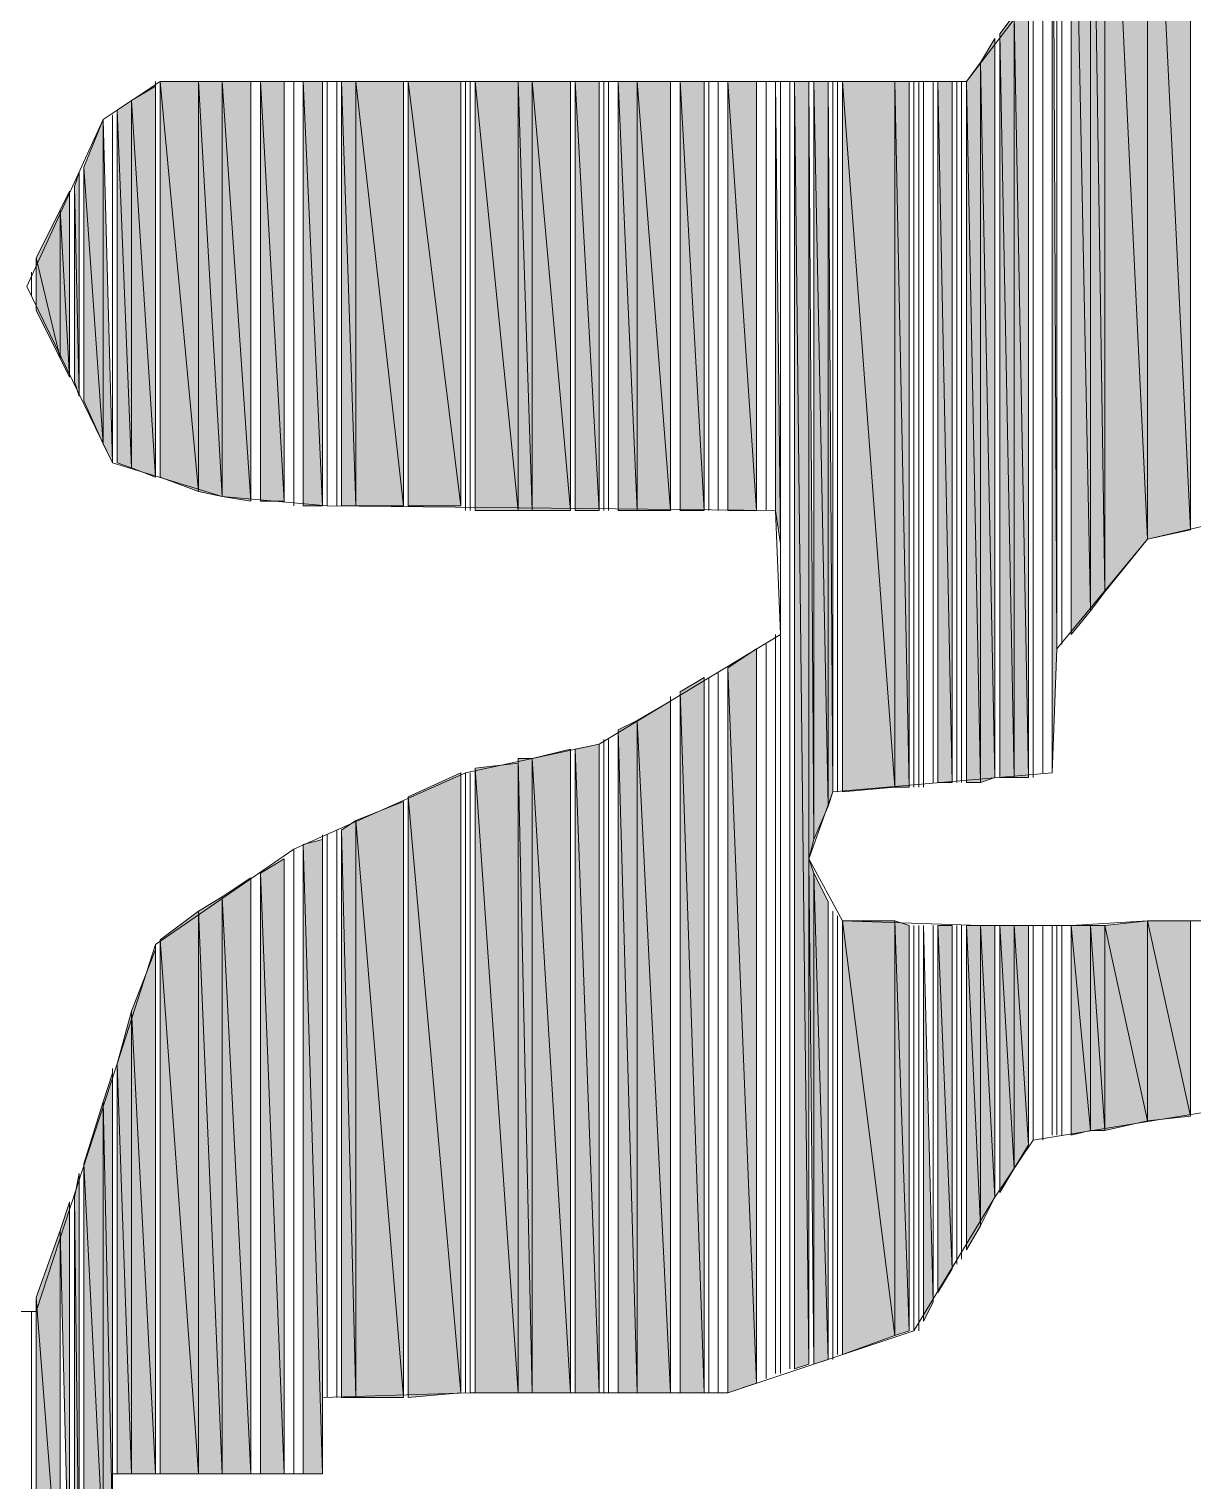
# Model space of a CAD drawing. Header units: millimetres. Extents: x -30643 to 86172, y -19411 to 63186.
# Drawn here: x 82654.3 to 82826, y 613.6 to 827.8 of the extents above; entities that cross this region are included whole.
import ezdxf

# ---------------------------------------------------------------- set-up
doc = ezdxf.new("R2010")
doc.units = ezdxf.units.MM

msp = doc.modelspace()

# ---------------------------------------------------------------- hatches: boundary and pattern name
h = msp.add_hatch(color=0)
h.dxf.hatch_style = 2
h.paths.add_polyline_path([(82805.26, 718.07), (82805.96, 736.37), (82805.26, 884.84)])
h = msp.add_hatch(color=0)
h.dxf.hatch_style = 2
h.paths.add_polyline_path([(82808.07, 738.48), (82810.89, 742), (82808.07, 884.84)])
h = msp.add_hatch(color=0)
h.dxf.hatch_style = 2
h.paths.add_polyline_path([(82810.89, 742), (82810.89, 884.84), (82808.07, 884.84)])
h = msp.add_hatch(color=0)
h.dxf.hatch_style = 2
h.paths.add_polyline_path([(82810.89, 742), (82813, 744.81), (82810.89, 884.84)])
h = msp.add_hatch(color=0)
h.dxf.hatch_style = 2
h.paths.add_polyline_path([(82813, 744.81), (82813, 884.84), (82810.89, 884.84)])
h = msp.add_hatch(color=0)
h.dxf.hatch_style = 2
h.paths.add_polyline_path([(82813, 744.81), (82819.33, 752.55), (82813, 884.84)])
h = msp.add_hatch(color=0)
h.dxf.hatch_style = 2
h.paths.add_polyline_path([(82819.33, 752.55), (82819.33, 884.84), (82813, 884.84)])
h = msp.add_hatch(color=0)
h.dxf.hatch_style = 2
h.paths.add_polyline_path([(82819.33, 752.55), (82825.67, 753.96), (82819.33, 884.84)])
h = msp.add_hatch(color=0)
h.dxf.hatch_style = 2
h.paths.add_polyline_path([(82825.67, 753.96), (82825.67, 884.84), (82819.33, 884.84)])
h = msp.add_hatch(color=0)
h.dxf.hatch_style = 2
h.paths.add_polyline_path([(82801.74, 717.37), (82801.74, 832.07), (82799.63, 829.96)])
h = msp.add_hatch(color=0)
h.dxf.hatch_style = 2
h.paths.add_polyline_path([(82799.63, 717.37), (82799.63, 829.96), (82797.52, 827.14)])
h = msp.add_hatch(color=0)
h.dxf.hatch_style = 2
h.paths.add_polyline_path([(82799.63, 717.37), (82801.74, 717.37), (82799.63, 829.96)])
h = msp.add_hatch(color=0)
h.dxf.hatch_style = 2
h.paths.add_polyline_path([(82797.52, 717.37), (82799.63, 717.37), (82797.52, 827.14)])
h = msp.add_hatch(color=0)
h.dxf.hatch_style = 2
h.paths.add_polyline_path([(82796.81, 717.37), (82796.81, 826.44), (82794.7, 822.92)])
h = msp.add_hatch(color=0)
h.dxf.hatch_style = 2
h.paths.add_polyline_path([(82794.7, 716.66), (82794.7, 822.92), (82792.59, 820.1)])
h = msp.add_hatch(color=0)
h.dxf.hatch_style = 2
h.paths.add_polyline_path([(82794.7, 716.66), (82796.81, 717.37), (82794.7, 822.92)])
h = msp.add_hatch(color=0)
h.dxf.hatch_style = 2
h.paths.add_polyline_path([(82672.97, 761.7), (82672.97, 819.4), (82669.45, 817.29)])
h = msp.add_hatch(color=0)
h.dxf.hatch_style = 2
h.paths.add_polyline_path([(82673.67, 761.7), (82679.3, 759.59), (82673.67, 820.1)])
h = msp.add_hatch(color=0)
h.dxf.hatch_style = 2
h.paths.add_polyline_path([(82679.3, 759.59), (82679.3, 820.1), (82673.67, 820.1)])
h = msp.add_hatch(color=0)
h.dxf.hatch_style = 2
h.paths.add_polyline_path([(82679.3, 759.59), (82682.82, 758.88), (82679.3, 820.1)])
h = msp.add_hatch(color=0)
h.dxf.hatch_style = 2
h.paths.add_polyline_path([(82682.82, 758.88), (82682.82, 820.1), (82679.3, 820.1)])
h = msp.add_hatch(color=0)
h.dxf.hatch_style = 2
h.paths.add_polyline_path([(82682.82, 758.88), (82687.04, 758.18), (82682.82, 820.1)])
h = msp.add_hatch(color=0)
h.dxf.hatch_style = 2
h.paths.add_polyline_path([(82687.04, 758.18), (82687.04, 820.1), (82682.82, 820.1)])
h = msp.add_hatch(color=0)
h.dxf.hatch_style = 2
h.paths.add_polyline_path([(82688.45, 758.18), (82691.97, 758.18), (82688.45, 820.1)])
h = msp.add_hatch(color=0)
h.dxf.hatch_style = 2
h.paths.add_polyline_path([(82691.97, 758.18), (82691.97, 820.1), (82688.45, 820.1)])
h = msp.add_hatch(color=0)
h.dxf.hatch_style = 2
h.paths.add_polyline_path([(82694.78, 757.48), (82697.6, 757.48), (82694.78, 820.1)])
h = msp.add_hatch(color=0)
h.dxf.hatch_style = 2
h.paths.add_polyline_path([(82697.6, 757.48), (82697.6, 820.1), (82694.78, 820.1)])
h = msp.add_hatch(color=0)
h.dxf.hatch_style = 2
h.paths.add_polyline_path([(82700.41, 757.48), (82702.52, 757.48), (82700.41, 820.1)])
h = msp.add_hatch(color=0)
h.dxf.hatch_style = 2
h.paths.add_polyline_path([(82702.52, 757.48), (82702.52, 820.1), (82700.41, 820.1)])
h = msp.add_hatch(color=0)
h.dxf.hatch_style = 2
h.paths.add_polyline_path([(82702.52, 757.48), (82709.56, 757.48), (82702.52, 820.1)])
h = msp.add_hatch(color=0)
h.dxf.hatch_style = 2
h.paths.add_polyline_path([(82709.56, 757.48), (82709.56, 820.1), (82702.52, 820.1)])
h = msp.add_hatch(color=0)
h.dxf.hatch_style = 2
h.paths.add_polyline_path([(82710.26, 757.48), (82718, 757.48), (82710.26, 820.1)])
h = msp.add_hatch(color=0)
h.dxf.hatch_style = 2
h.paths.add_polyline_path([(82718, 757.48), (82718, 820.1), (82710.26, 820.1)])
h = msp.add_hatch(color=0)
h.dxf.hatch_style = 2
h.paths.add_polyline_path([(82720.11, 756.77), (82726.45, 756.77), (82720.11, 820.1)])
h = msp.add_hatch(color=0)
h.dxf.hatch_style = 2
h.paths.add_polyline_path([(82726.45, 756.77), (82726.45, 820.1), (82720.11, 820.1)])
h = msp.add_hatch(color=0)
h.dxf.hatch_style = 2
h.paths.add_polyline_path([(82726.45, 756.77), (82728.56, 756.77), (82726.45, 820.1)])
h = msp.add_hatch(color=0)
h.dxf.hatch_style = 2
h.paths.add_polyline_path([(82728.56, 756.77), (82728.56, 820.1), (82726.45, 820.1)])
h = msp.add_hatch(color=0)
h.dxf.hatch_style = 2
h.paths.add_polyline_path([(82728.56, 756.77), (82734.19, 756.77), (82728.56, 820.1)])
h = msp.add_hatch(color=0)
h.dxf.hatch_style = 2
h.paths.add_polyline_path([(82734.19, 756.77), (82734.19, 820.1), (82728.56, 820.1)])
h = msp.add_hatch(color=0)
h.dxf.hatch_style = 2
h.paths.add_polyline_path([(82734.89, 756.77), (82738.41, 756.77), (82734.89, 820.1)])
h = msp.add_hatch(color=0)
h.dxf.hatch_style = 2
h.paths.add_polyline_path([(82738.41, 756.77), (82738.41, 820.1), (82734.89, 820.1)])
h = msp.add_hatch(color=0)
h.dxf.hatch_style = 2
h.paths.add_polyline_path([(82741.22, 756.77), (82744.04, 756.77), (82741.22, 820.1)])
h = msp.add_hatch(color=0)
h.dxf.hatch_style = 2
h.paths.add_polyline_path([(82744.04, 756.77), (82744.04, 820.1), (82741.22, 820.1)])
h = msp.add_hatch(color=0)
h.dxf.hatch_style = 2
h.paths.add_polyline_path([(82744.04, 756.77), (82748.96, 756.77), (82744.04, 820.1)])
h = msp.add_hatch(color=0)
h.dxf.hatch_style = 2
h.paths.add_polyline_path([(82748.96, 756.77), (82748.96, 820.1), (82744.04, 820.1)])
h = msp.add_hatch(color=0)
h.dxf.hatch_style = 2
h.paths.add_polyline_path([(82750.37, 756.77), (82753.89, 756.77), (82750.37, 820.1)])
h = msp.add_hatch(color=0)
h.dxf.hatch_style = 2
h.paths.add_polyline_path([(82753.89, 756.77), (82753.89, 820.1), (82750.37, 820.1)])
h = msp.add_hatch(color=0)
h.dxf.hatch_style = 2
h.paths.add_polyline_path([(82757.41, 756.77), (82761.63, 756.77), (82757.41, 820.1)])
h = msp.add_hatch(color=0)
h.dxf.hatch_style = 2
h.paths.add_polyline_path([(82761.63, 756.77), (82761.63, 820.1), (82757.41, 820.1)])
h = msp.add_hatch(color=0)
h.dxf.hatch_style = 2
h.paths.add_polyline_path([(82764.45, 756.77), (82765.15, 751.85), (82764.45, 820.1)])
h = msp.add_hatch(color=0)
h.dxf.hatch_style = 2
h.paths.add_polyline_path([(82765.15, 751.85), (82765.15, 738.48), (82765.15, 820.1)])
h = msp.add_hatch(color=0)
h.dxf.hatch_style = 2
h.paths.add_polyline_path([(82767.26, 630.11), (82769.37, 630.81), (82767.26, 820.1)])
h = msp.add_hatch(color=0)
h.dxf.hatch_style = 2
h.paths.add_polyline_path([(82769.37, 630.81), (82769.37, 820.1), (82767.26, 820.1)])
h = msp.add_hatch(color=0)
h.dxf.hatch_style = 2
h.paths.add_polyline_path([(82769.37, 705.4), (82770.07, 708.22), (82769.37, 820.1)])
h = msp.add_hatch(color=0)
h.dxf.hatch_style = 2
h.paths.add_polyline_path([(82770.07, 708.22), (82772.19, 713.15), (82770.07, 820.1)])
h = msp.add_hatch(color=0)
h.dxf.hatch_style = 2
h.paths.add_polyline_path([(82772.19, 713.15), (82772.19, 820.1), (82770.07, 820.1)])
h = msp.add_hatch(color=0)
h.dxf.hatch_style = 2
h.paths.add_polyline_path([(82772.19, 713.15), (82772.89, 715.26), (82772.19, 820.1)])
h = msp.add_hatch(color=0)
h.dxf.hatch_style = 2
h.paths.add_polyline_path([(82774.3, 715.26), (82782.04, 715.96), (82774.3, 820.1)])
h = msp.add_hatch(color=0)
h.dxf.hatch_style = 2
h.paths.add_polyline_path([(82782.04, 715.96), (82782.04, 820.1), (82774.3, 820.1)])
h = msp.add_hatch(color=0)
h.dxf.hatch_style = 2
h.paths.add_polyline_path([(82782.04, 715.96), (82784.15, 715.96), (82782.04, 820.1)])
h = msp.add_hatch(color=0)
h.dxf.hatch_style = 2
h.paths.add_polyline_path([(82784.15, 715.96), (82784.15, 820.1), (82782.04, 820.1)])
h = msp.add_hatch(color=0)
h.dxf.hatch_style = 2
h.paths.add_polyline_path([(82788.37, 716.66), (82790.48, 716.66), (82788.37, 820.1)])
h = msp.add_hatch(color=0)
h.dxf.hatch_style = 2
h.paths.add_polyline_path([(82790.48, 716.66), (82790.48, 820.1), (82788.37, 820.1)])
h = msp.add_hatch(color=0)
h.dxf.hatch_style = 2
h.paths.add_polyline_path([(82792.59, 716.66), (82794.7, 716.66), (82792.59, 820.1)])
h = msp.add_hatch(color=0)
h.dxf.hatch_style = 2
h.paths.add_polyline_path([(82669.45, 763.11), (82669.45, 817.29), (82667.34, 815.88)])
h = msp.add_hatch(color=0)
h.dxf.hatch_style = 2
h.paths.add_polyline_path([(82669.45, 763.11), (82672.97, 761.7), (82669.45, 817.29)])
h = msp.add_hatch(color=0)
h.dxf.hatch_style = 2
h.paths.add_polyline_path([(82665.23, 766.62), (82665.23, 814.48), (82662.41, 807.44)])
h = msp.add_hatch(color=0)
h.dxf.hatch_style = 2
h.paths.add_polyline_path([(82665.23, 766.62), (82666.63, 763.81), (82665.23, 814.48)])
h = msp.add_hatch(color=0)
h.dxf.hatch_style = 2
h.paths.add_polyline_path([(82667.34, 763.81), (82669.45, 763.11), (82667.34, 815.88)])
h = msp.add_hatch(color=0)
h.dxf.hatch_style = 2
h.paths.add_polyline_path([(82661.71, 773.66), (82661.71, 806.73), (82661, 804.62)])
h = msp.add_hatch(color=0)
h.dxf.hatch_style = 2
h.paths.add_polyline_path([(82662.41, 772.96), (82665.23, 766.62), (82662.41, 807.44)])
h = msp.add_hatch(color=0)
h.dxf.hatch_style = 2
h.paths.add_polyline_path([(82660.3, 776.48), (82660.3, 803.92), (82658.89, 801.11)])
h = msp.add_hatch(color=0)
h.dxf.hatch_style = 2
h.paths.add_polyline_path([(82661, 775.77), (82661.71, 773.66), (82661, 804.62)])
h = msp.add_hatch(color=0)
h.dxf.hatch_style = 2
h.paths.add_polyline_path([(82658.89, 779.29), (82658.89, 801.11), (82655.38, 794.07)])
h = msp.add_hatch(color=0)
h.dxf.hatch_style = 2
h.paths.add_polyline_path([(82658.89, 779.29), (82660.3, 776.48), (82658.89, 801.11)])
h = msp.add_hatch(color=0)
h.dxf.hatch_style = 2
h.paths.add_polyline_path([(82655.38, 786.33), (82658.89, 779.29), (82655.38, 794.07)])
h = msp.add_hatch(color=0)
h.dxf.hatch_style = 2
h.paths.add_polyline_path([(82761.63, 628), (82761.63, 736.37), (82757.41, 733.55)])
h = msp.add_hatch(color=0)
h.dxf.hatch_style = 2
h.paths.add_polyline_path([(82757.41, 626.59), (82761.63, 628), (82757.41, 733.55)])
h = msp.add_hatch(color=0)
h.dxf.hatch_style = 2
h.paths.add_polyline_path([(82753.89, 626.59), (82753.89, 732.14), (82750.37, 730.03)])
h = msp.add_hatch(color=0)
h.dxf.hatch_style = 2
h.paths.add_polyline_path([(82748.96, 626.59), (82748.96, 728.63), (82744.04, 725.81)])
h = msp.add_hatch(color=0)
h.dxf.hatch_style = 2
h.paths.add_polyline_path([(82750.37, 626.59), (82753.89, 626.59), (82750.37, 730.03)])
h = msp.add_hatch(color=0)
h.dxf.hatch_style = 2
h.paths.add_polyline_path([(82744.04, 626.59), (82744.04, 725.81), (82741.22, 724.4)])
h = msp.add_hatch(color=0)
h.dxf.hatch_style = 2
h.paths.add_polyline_path([(82741.22, 626.59), (82744.04, 626.59), (82741.22, 724.4)])
h = msp.add_hatch(color=0)
h.dxf.hatch_style = 2
h.paths.add_polyline_path([(82744.04, 626.59), (82748.96, 626.59), (82744.04, 725.81)])
h = msp.add_hatch(color=0)
h.dxf.hatch_style = 2
h.paths.add_polyline_path([(82738.41, 626.59), (82738.41, 722.29), (82734.89, 721.59)])
h = msp.add_hatch(color=0)
h.dxf.hatch_style = 2
h.paths.add_polyline_path([(82726.45, 626.59), (82728.56, 626.59), (82726.45, 720.18)])
h = msp.add_hatch(color=0)
h.dxf.hatch_style = 2
h.paths.add_polyline_path([(82728.56, 626.59), (82728.56, 720.18), (82726.45, 720.18)])
h = msp.add_hatch(color=0)
h.dxf.hatch_style = 2
h.paths.add_polyline_path([(82734.19, 626.59), (82734.19, 721.59), (82728.56, 720.18)])
h = msp.add_hatch(color=0)
h.dxf.hatch_style = 2
h.paths.add_polyline_path([(82728.56, 626.59), (82734.19, 626.59), (82728.56, 720.18)])
h = msp.add_hatch(color=0)
h.dxf.hatch_style = 2
h.paths.add_polyline_path([(82734.89, 626.59), (82738.41, 626.59), (82734.89, 721.59)])
h = msp.add_hatch(color=0)
h.dxf.hatch_style = 2
h.paths.add_polyline_path([(82718, 626.59), (82718, 718.07), (82710.26, 714.55)])
h = msp.add_hatch(color=0)
h.dxf.hatch_style = 2
h.paths.add_polyline_path([(82726.45, 626.59), (82726.45, 719.48), (82720.11, 718.77)])
h = msp.add_hatch(color=0)
h.dxf.hatch_style = 2
h.paths.add_polyline_path([(82720.11, 626.59), (82726.45, 626.59), (82720.11, 718.77)])
h = msp.add_hatch(color=0)
h.dxf.hatch_style = 2
h.paths.add_polyline_path([(82709.56, 625.89), (82709.56, 713.85), (82702.52, 711.03)])
h = msp.add_hatch(color=0)
h.dxf.hatch_style = 2
h.paths.add_polyline_path([(82710.26, 625.89), (82718, 626.59), (82710.26, 714.55)])
h = msp.add_hatch(color=0)
h.dxf.hatch_style = 2
h.paths.add_polyline_path([(82702.52, 625.89), (82702.52, 711.03), (82700.41, 709.63)])
h = msp.add_hatch(color=0)
h.dxf.hatch_style = 2
h.paths.add_polyline_path([(82700.41, 625.89), (82702.52, 625.89), (82700.41, 709.63)])
h = msp.add_hatch(color=0)
h.dxf.hatch_style = 2
h.paths.add_polyline_path([(82702.52, 625.89), (82709.56, 625.89), (82702.52, 711.03)])
h = msp.add_hatch(color=0)
h.dxf.hatch_style = 2
h.paths.add_polyline_path([(82697.6, 614.63), (82697.6, 708.22), (82694.78, 707.52)])
h = msp.add_hatch(color=0)
h.dxf.hatch_style = 2
h.paths.add_polyline_path([(82694.78, 614.63), (82697.6, 614.63), (82694.78, 707.52)])
h = msp.add_hatch(color=0)
h.dxf.hatch_style = 2
h.paths.add_polyline_path([(82691.97, 614.63), (82691.97, 705.4), (82688.45, 703.29)])
h = msp.add_hatch(color=0)
h.dxf.hatch_style = 2
h.paths.add_polyline_path([(82770.07, 630.81), (82770.07, 703.29), (82769.37, 705.4)])
h = msp.add_hatch(color=0)
h.dxf.hatch_style = 2
h.paths.add_polyline_path([(82688.45, 614.63), (82691.97, 614.63), (82688.45, 703.29)])
h = msp.add_hatch(color=0)
h.dxf.hatch_style = 2
h.paths.add_polyline_path([(82770.07, 630.81), (82772.19, 631.52), (82770.07, 703.29)])
h = msp.add_hatch(color=0)
h.dxf.hatch_style = 2
h.paths.add_polyline_path([(82772.19, 631.52), (82772.19, 699.07), (82770.07, 703.29)])
h = msp.add_hatch(color=0)
h.dxf.hatch_style = 2
h.paths.add_polyline_path([(82687.04, 614.63), (82687.04, 702.59), (82682.82, 699.78)])
h = msp.add_hatch(color=0)
h.dxf.hatch_style = 2
h.paths.add_polyline_path([(82682.82, 614.63), (82682.82, 699.78), (82679.3, 697.66)])
h = msp.add_hatch(color=0)
h.dxf.hatch_style = 2
h.paths.add_polyline_path([(82682.82, 614.63), (82687.04, 614.63), (82682.82, 699.78)])
h = msp.add_hatch(color=0)
h.dxf.hatch_style = 2
h.paths.add_polyline_path([(82679.3, 614.63), (82679.3, 697.66), (82673.67, 693.44)])
h = msp.add_hatch(color=0)
h.dxf.hatch_style = 2
h.paths.add_polyline_path([(82679.3, 614.63), (82682.82, 614.63), (82679.3, 697.66)])
h = msp.add_hatch(color=0)
h.dxf.hatch_style = 2
h.paths.add_polyline_path([(82774.3, 632.22), (82782.04, 635.04), (82774.3, 696.26)])
h = msp.add_hatch(color=0)
h.dxf.hatch_style = 2
h.paths.add_polyline_path([(82782.04, 635.04), (82782.04, 696.26), (82774.3, 696.26)])
h = msp.add_hatch(color=0)
h.dxf.hatch_style = 2
h.paths.add_polyline_path([(82782.04, 635.04), (82784.15, 635.74), (82782.04, 696.26)])
h = msp.add_hatch(color=0)
h.dxf.hatch_style = 2
h.paths.add_polyline_path([(82784.15, 635.74), (82784.15, 695.55), (82782.04, 696.26)])
h = msp.add_hatch(color=0)
h.dxf.hatch_style = 2
h.paths.add_polyline_path([(82786.26, 637.15), (82787.67, 639.96), (82786.26, 695.55)])
h = msp.add_hatch(color=0)
h.dxf.hatch_style = 2
h.paths.add_polyline_path([(82788.37, 641.37), (82790.48, 644.89), (82788.37, 695.55)])
h = msp.add_hatch(color=0)
h.dxf.hatch_style = 2
h.paths.add_polyline_path([(82790.48, 644.89), (82790.48, 695.55), (82788.37, 695.55)])
h = msp.add_hatch(color=0)
h.dxf.hatch_style = 2
h.paths.add_polyline_path([(82792.59, 647.7), (82794.7, 651.22), (82792.59, 695.55)])
h = msp.add_hatch(color=0)
h.dxf.hatch_style = 2
h.paths.add_polyline_path([(82794.7, 651.22), (82794.7, 695.55), (82792.59, 695.55)])
h = msp.add_hatch(color=0)
h.dxf.hatch_style = 2
h.paths.add_polyline_path([(82794.7, 651.22), (82796.81, 655.44), (82794.7, 695.55)])
h = msp.add_hatch(color=0)
h.dxf.hatch_style = 2
h.paths.add_polyline_path([(82796.81, 655.44), (82796.81, 695.55), (82794.7, 695.55)])
h = msp.add_hatch(color=0)
h.dxf.hatch_style = 2
h.paths.add_polyline_path([(82797.52, 656.15), (82799.63, 659.67), (82797.52, 695.55)])
h = msp.add_hatch(color=0)
h.dxf.hatch_style = 2
h.paths.add_polyline_path([(82799.63, 659.67), (82799.63, 695.55), (82797.52, 695.55)])
h = msp.add_hatch(color=0)
h.dxf.hatch_style = 2
h.paths.add_polyline_path([(82799.63, 659.67), (82801.74, 663.18), (82799.63, 695.55)])
h = msp.add_hatch(color=0)
h.dxf.hatch_style = 2
h.paths.add_polyline_path([(82801.74, 663.18), (82801.74, 695.55), (82799.63, 695.55)])
h = msp.add_hatch(color=0)
h.dxf.hatch_style = 2
h.paths.add_polyline_path([(82808.07, 664.59), (82810.89, 665.3), (82808.07, 695.55)])
h = msp.add_hatch(color=0)
h.dxf.hatch_style = 2
h.paths.add_polyline_path([(82810.89, 665.3), (82810.89, 695.55), (82808.07, 695.55)])
h = msp.add_hatch(color=0)
h.dxf.hatch_style = 2
h.paths.add_polyline_path([(82810.89, 665.3), (82813, 665.3), (82810.89, 695.55)])
h = msp.add_hatch(color=0)
h.dxf.hatch_style = 2
h.paths.add_polyline_path([(82813, 665.3), (82813, 695.55), (82810.89, 695.55)])
h = msp.add_hatch(color=0)
h.dxf.hatch_style = 2
h.paths.add_polyline_path([(82819.33, 666.7), (82819.33, 696.26), (82813, 695.55)])
h = msp.add_hatch(color=0)
h.dxf.hatch_style = 2
h.paths.add_polyline_path([(82813, 665.3), (82819.33, 666.7), (82813, 695.55)])
h = msp.add_hatch(color=0)
h.dxf.hatch_style = 2
h.paths.add_polyline_path([(82819.33, 666.7), (82825.67, 667.41), (82819.33, 696.26)])
h = msp.add_hatch(color=0)
h.dxf.hatch_style = 2
h.paths.add_polyline_path([(82825.67, 667.41), (82825.67, 696.26), (82819.33, 696.26)])
h = msp.add_hatch(color=0)
h.dxf.hatch_style = 2
h.paths.add_polyline_path([(82673.67, 614.63), (82679.3, 614.63), (82673.67, 693.44)])
h = msp.add_hatch(color=0)
h.dxf.hatch_style = 2
h.paths.add_polyline_path([(82672.97, 614.63), (82672.97, 692.03), (82669.45, 682.89)])
h = msp.add_hatch(color=0)
h.dxf.hatch_style = 2
h.paths.add_polyline_path([(82669.45, 614.63), (82669.45, 682.89), (82667.34, 675.15)])
h = msp.add_hatch(color=0)
h.dxf.hatch_style = 2
h.paths.add_polyline_path([(82669.45, 614.63), (82672.97, 614.63), (82669.45, 682.89)])
h = msp.add_hatch(color=0)
h.dxf.hatch_style = 2
h.paths.add_polyline_path([(82667.34, 614.63), (82669.45, 614.63), (82667.34, 675.15)])
h = msp.add_hatch(color=0)
h.dxf.hatch_style = 2
h.paths.add_polyline_path([(82666.63, 606.89), (82666.63, 673.74), (82665.23, 669.52)])
h = msp.add_hatch(color=0)
h.dxf.hatch_style = 2
h.paths.add_polyline_path([(82665.23, 604.07), (82665.23, 669.52), (82662.41, 660.37)])
h = msp.add_hatch(color=0)
h.dxf.hatch_style = 2
h.paths.add_polyline_path([(82665.23, 604.07), (82666.63, 606.89), (82665.23, 669.52)])
h = msp.add_hatch(color=0)
h.dxf.hatch_style = 2
h.paths.add_polyline_path([(82662.41, 597.74), (82665.23, 604.07), (82662.41, 660.37)])
h = msp.add_hatch(color=0)
h.dxf.hatch_style = 2
h.paths.add_polyline_path([(82661.71, 597.04), (82661.71, 658.96), (82661, 655.44)])
h = msp.add_hatch(color=0)
h.dxf.hatch_style = 2
h.paths.add_polyline_path([(82660.3, 594.93), (82660.3, 654.74), (82658.89, 650.52)])
h = msp.add_hatch(color=0)
h.dxf.hatch_style = 2
h.paths.add_polyline_path([(82661, 594.93), (82661.71, 597.04), (82661, 655.44)])
h = msp.add_hatch(color=0)
h.dxf.hatch_style = 2
h.paths.add_polyline_path([(82658.89, 594.93), (82658.89, 650.52), (82655.38, 640.67)])
h = msp.add_hatch(color=0)
h.dxf.hatch_style = 2
h.paths.add_polyline_path([(82655.38, 594.93), (82655.38, 640.67), (82655.38, 638.56)])
h = msp.add_hatch(color=0)
h.dxf.hatch_style = 2
h.paths.add_polyline_path([(82655.38, 594.93), (82658.89, 594.93), (82655.38, 640.67)])

# ---------------------------------------------------------------- linework, layer by layer
at = {"color": 0, "lineweight": 0}
for points in [[(82801.74, 717.37), (82801.74, 884.84)], [(82802.44, 717.37), (82802.44, 884.84)], [(82802.44, 717.37), (82802.44, 884.84)], [(82802.44, 717.37), (82802.44, 884.84)], [(82802.44, 717.37), (82802.44, 884.84)], [(82803.85, 718.07), (82803.85, 884.84)], [(82803.85, 718.07), (82803.85, 884.84)], [(82805.26, 718.07), (82805.26, 884.84)], [(82805.26, 718.07), (82805.96, 736.37), (82805.26, 884.84)], [(82805.96, 736.37), (82805.96, 884.84)], [(82805.96, 736.37), (82805.96, 884.84)], [(82806.67, 737.07), (82806.67, 884.84)], [(82806.67, 737.07), (82806.67, 884.84)], [(82808.07, 738.48), (82808.07, 884.84)], [(82808.07, 738.48), (82810.89, 742), (82808.07, 884.84)], [(82810.89, 742), (82810.89, 884.84), (82808.07, 884.84)], [(82810.89, 742), (82813, 744.81), (82810.89, 884.84)], [(82813, 744.81), (82813, 884.84), (82810.89, 884.84)], [(82813, 744.81), (82819.33, 752.55), (82813, 884.84)], [(82819.33, 752.55), (82819.33, 884.84), (82813, 884.84)], [(82819.33, 752.55), (82819.33, 884.84)], [(82819.33, 752.55), (82819.33, 884.84)], [(82819.33, 752.55), (82825.67, 753.96), (82819.33, 884.84)], [(82825.67, 753.96), (82825.67, 884.84), (82819.33, 884.84)], [(82825.67, 753.96), (82825.67, 884.84)], [(82801.74, 717.37), (82801.74, 832.07), (82799.63, 829.96)], [(82799.63, 717.37), (82799.63, 829.96), (82797.52, 827.14)], [(82799.63, 717.37), (82801.74, 717.37), (82799.63, 829.96)], [(82797.52, 717.37), (82797.52, 827.14)], [(82797.52, 717.37), (82799.63, 717.37), (82797.52, 827.14)], [(82796.81, 717.37), (82796.81, 826.44), (82794.7, 822.92)], [(82796.81, 717.37), (82796.81, 826.44)], [(82794.7, 716.66), (82794.7, 822.92), (82792.59, 820.1)], [(82794.7, 716.66), (82794.7, 822.92)], [(82794.7, 716.66), (82794.7, 822.92)], [(82794.7, 716.66), (82796.81, 717.37), (82794.7, 822.92)], [(82672.97, 761.7), (82672.97, 819.4), (82669.45, 817.29)], [(82672.97, 761.7), (82672.97, 820.1)], [(82672.97, 761.7), (82672.97, 820.1)], [(82672.97, 761.7), (82672.97, 819.4)], [(82673.67, 761.7), (82673.67, 820.1)], [(82673.67, 761.7), (82679.3, 759.59), (82673.67, 820.1)], [(82679.3, 759.59), (82679.3, 820.1), (82673.67, 820.1)], [(82679.3, 759.59), (82682.82, 758.88), (82679.3, 820.1)], [(82682.82, 758.88), (82682.82, 820.1), (82679.3, 820.1)], [(82682.82, 758.88), (82687.04, 758.18), (82682.82, 820.1)], [(82687.04, 758.18), (82687.04, 820.1), (82682.82, 820.1)], [(82687.04, 758.18), (82687.04, 820.1)], [(82688.45, 758.18), (82688.45, 820.1)], [(82688.45, 758.18), (82691.97, 758.18), (82688.45, 820.1)], [(82691.97, 758.18), (82691.97, 820.1), (82688.45, 820.1)], [(82691.97, 758.18), (82691.97, 820.1)], [(82693.37, 757.48), (82693.37, 820.1)], [(82693.37, 757.48), (82693.37, 820.1)], [(82694.78, 757.48), (82694.78, 820.1)], [(82694.78, 757.48), (82697.6, 757.48), (82694.78, 820.1)], [(82697.6, 757.48), (82697.6, 820.1), (82694.78, 820.1)], [(82697.6, 757.48), (82697.6, 820.1)], [(82697.6, 757.48), (82697.6, 820.1)], [(82697.6, 757.48), (82697.6, 820.1)], [(82698.3, 757.48), (82698.3, 820.1)], [(82698.3, 757.48), (82698.3, 820.1)], [(82699.71, 757.48), (82699.71, 820.1)], [(82699.71, 757.48), (82699.71, 820.1)], [(82700.41, 757.48), (82700.41, 820.1)], [(82700.41, 757.48), (82702.52, 757.48), (82700.41, 820.1)], [(82702.52, 757.48), (82702.52, 820.1), (82700.41, 820.1)], [(82702.52, 757.48), (82702.52, 820.1)], [(82702.52, 757.48), (82702.52, 820.1)], [(82702.52, 757.48), (82709.56, 757.48), (82702.52, 820.1)], [(82709.56, 757.48), (82709.56, 820.1), (82702.52, 820.1)], [(82709.56, 757.48), (82709.56, 820.1)], [(82710.26, 757.48), (82710.26, 820.1)], [(82710.26, 757.48), (82718, 757.48), (82710.26, 820.1)], [(82718, 757.48), (82718, 820.1), (82710.26, 820.1)], [(82718, 757.48), (82718, 820.1)], [(82718.71, 756.77), (82718.71, 820.1)], [(82718.71, 756.77), (82718.71, 820.1)], [(82719.41, 756.77), (82719.41, 820.1)], [(82719.41, 756.77), (82719.41, 820.1)], [(82720.11, 756.77), (82720.11, 820.1)], [(82720.11, 756.77), (82726.45, 756.77), (82720.11, 820.1)], [(82726.45, 756.77), (82726.45, 820.1), (82720.11, 820.1)], [(82726.45, 756.77), (82726.45, 820.1)], [(82726.45, 756.77), (82726.45, 820.1)], [(82726.45, 756.77), (82728.56, 756.77), (82726.45, 820.1)], [(82728.56, 756.77), (82728.56, 820.1), (82726.45, 820.1)], [(82728.56, 756.77), (82734.19, 756.77), (82728.56, 820.1)], [(82734.19, 756.77), (82734.19, 820.1), (82728.56, 820.1)], [(82734.19, 756.77), (82734.19, 820.1)], [(82734.89, 756.77), (82734.89, 820.1)], [(82734.89, 756.77), (82738.41, 756.77), (82734.89, 820.1)], [(82738.41, 756.77), (82738.41, 820.1), (82734.89, 820.1)], [(82738.41, 756.77), (82738.41, 820.1)], [(82739.11, 756.77), (82739.11, 820.1)], [(82739.11, 756.77), (82739.11, 820.1)], [(82739.82, 756.77), (82739.82, 820.1)], [(82739.82, 756.77), (82739.82, 820.1)], [(82741.22, 756.77), (82741.22, 820.1)], [(82741.22, 756.77), (82744.04, 756.77), (82741.22, 820.1)], [(82744.04, 756.77), (82744.04, 820.1), (82741.22, 820.1)], [(82744.04, 756.77), (82748.96, 756.77), (82744.04, 820.1)], [(82748.96, 756.77), (82748.96, 820.1), (82744.04, 820.1)], [(82748.96, 756.77), (82748.96, 820.1)], [(82748.96, 756.77), (82748.96, 820.1)], [(82748.96, 756.77), (82748.96, 820.1)], [(82750.37, 756.77), (82750.37, 820.1)], [(82750.37, 756.77), (82753.89, 756.77), (82750.37, 820.1)], [(82753.89, 756.77), (82753.89, 820.1), (82750.37, 820.1)], [(82753.89, 756.77), (82753.89, 820.1)], [(82754.59, 756.77), (82754.59, 820.1)], [(82754.59, 756.77), (82754.59, 820.1)], [(82756, 756.77), (82756, 820.1)], [(82756, 756.77), (82756, 820.1)], [(82757.41, 756.77), (82757.41, 820.1)], [(82757.41, 756.77), (82761.63, 756.77), (82757.41, 820.1)], [(82761.63, 756.77), (82761.63, 820.1), (82757.41, 820.1)], [(82761.63, 756.77), (82761.63, 820.1)], [(82763.04, 756.77), (82763.04, 820.1)], [(82763.04, 756.77), (82763.04, 820.1)], [(82764.45, 756.77), (82764.45, 820.1)], [(82764.45, 756.77), (82765.15, 751.85), (82764.45, 820.1)], [(82765.15, 751.85), (82765.15, 820.1)], [(82765.15, 751.85), (82765.15, 738.48), (82765.15, 820.1)], [(82765.15, 738.48), (82765.15, 820.1)], [(82765.15, 629.41), (82765.15, 820.1)], [(82766.56, 630.11), (82766.56, 820.1)], [(82766.56, 630.11), (82766.56, 820.1)], [(82767.26, 630.11), (82767.26, 820.1)], [(82767.26, 630.11), (82767.26, 820.1)], [(82767.26, 630.11), (82767.26, 820.1)], [(82767.26, 630.11), (82769.37, 630.81), (82767.26, 820.1)], [(82769.37, 630.81), (82769.37, 820.1), (82767.26, 820.1)], [(82769.37, 705.4), (82770.07, 708.22), (82769.37, 820.1)], [(82770.07, 708.22), (82770.07, 820.1)], [(82770.07, 708.22), (82772.19, 713.15), (82770.07, 820.1)], [(82772.19, 713.15), (82772.19, 820.1), (82770.07, 820.1)], [(82772.19, 713.15), (82772.89, 715.26), (82772.19, 820.1)], [(82772.89, 715.26), (82772.89, 820.1)], [(82772.89, 715.26), (82772.89, 820.1)], [(82773.59, 715.26), (82773.59, 820.1)], [(82773.59, 715.26), (82773.59, 820.1)], [(82774.3, 715.26), (82774.3, 820.1)], [(82774.3, 715.26), (82782.04, 715.96), (82774.3, 820.1)], [(82782.04, 715.96), (82782.04, 820.1), (82774.3, 820.1)], [(82782.04, 715.96), (82784.15, 715.96), (82782.04, 820.1)], [(82784.15, 715.96), (82784.15, 820.1), (82782.04, 820.1)], [(82784.15, 715.96), (82784.15, 820.1)], [(82784.85, 715.96), (82784.85, 820.1)], [(82784.85, 715.96), (82784.85, 820.1)], [(82785.56, 715.96), (82785.56, 820.1)], [(82785.56, 715.96), (82785.56, 820.1)], [(82785.56, 715.96), (82785.56, 820.1)], [(82785.56, 715.96), (82785.56, 820.1)], [(82786.26, 715.96), (82786.26, 820.1)], [(82786.26, 715.96), (82786.26, 820.1)], [(82787.67, 716.66), (82787.67, 820.1)], [(82787.67, 716.66), (82787.67, 820.1)], [(82788.37, 716.66), (82788.37, 820.1)], [(82788.37, 716.66), (82790.48, 716.66), (82788.37, 820.1)], [(82790.48, 716.66), (82790.48, 820.1), (82788.37, 820.1)], [(82790.48, 716.66), (82790.48, 820.1)], [(82791.19, 716.66), (82791.19, 820.1)], [(82791.19, 716.66), (82791.19, 820.1)], [(82791.89, 716.66), (82791.89, 820.1)], [(82791.89, 716.66), (82791.89, 820.1)], [(82792.59, 716.66), (82792.59, 820.1)], [(82792.59, 716.66), (82794.7, 716.66), (82792.59, 820.1)], [(82669.45, 763.11), (82669.45, 817.29), (82667.34, 815.88)], [(82669.45, 763.11), (82672.97, 761.7), (82669.45, 817.29)], [(82665.23, 766.62), (82665.23, 814.48), (82662.41, 807.44)], [(82665.23, 766.62), (82666.63, 763.81), (82665.23, 814.48)], [(82666.63, 763.81), (82666.63, 815.18)], [(82666.63, 763.81), (82666.63, 815.18)], [(82666.63, 763.81), (82666.63, 815.18)], [(82666.63, 763.81), (82666.63, 815.18)], [(82667.34, 763.81), (82667.34, 815.88)], [(82667.34, 763.81), (82669.45, 763.11), (82667.34, 815.88)], [(82661.71, 773.66), (82661.71, 806.73), (82661, 804.62)], [(82661.71, 773.66), (82661.71, 806.73)], [(82662.41, 772.96), (82662.41, 807.44)], [(82662.41, 772.96), (82665.23, 766.62), (82662.41, 807.44)], [(82660.3, 776.48), (82660.3, 803.92), (82658.89, 801.11)], [(82660.3, 776.48), (82660.3, 803.92)], [(82660.3, 776.48), (82660.3, 803.92)], [(82660.3, 776.48), (82660.3, 803.92)], [(82661, 775.77), (82661, 804.62)], [(82661, 775.77), (82661.71, 773.66), (82661, 804.62)], [(82658.89, 779.29), (82658.89, 801.11), (82655.38, 794.07)], [(82658.89, 779.29), (82660.3, 776.48), (82658.89, 801.11)], [(82655.38, 786.33), (82655.38, 794.07)], [(82655.38, 786.33), (82658.89, 779.29), (82655.38, 794.07)], [(82654.67, 788.44), (82654.67, 791.96)], [(82654.67, 788.44), (82654.67, 791.96)], [(82655.38, 787.03), (82655.38, 792.66)], [(82655.38, 787.03), (82655.38, 792.66)], [(82772.89, 715.26), (82805.26, 718.07), (82805.96, 736.37), (82819.33, 752.55), (82831.29, 755.37), (82837.63, 765.22), (82853.81, 765.22), (82860.85, 743.4), (82858.03, 730.03), (82858.03, 714.55), (82858.03, 701.18), (82841.15, 696.26), (82819.33, 696.26), (82808.07, 695.55), (82794.7, 695.55), (82774.3, 696.26), (82769.37, 705.4)], [(82764.45, 629.41), (82764.45, 738.48)], [(82764.45, 629.41), (82764.45, 738.48)], [(82765.15, 629.41), (82765.15, 738.48)], [(82765.15, 629.41), (82765.15, 738.48)], [(82765.15, 629.41), (82765.15, 738.48)], [(82761.63, 628), (82761.63, 736.37), (82757.41, 733.55)], [(82761.63, 628), (82761.63, 736.37)], [(82763.04, 628.7), (82763.04, 737.07)], [(82763.04, 628.7), (82763.04, 737.07)], [(82756, 626.59), (82756, 732.85)], [(82756, 626.59), (82756, 732.85)], [(82757.41, 626.59), (82757.41, 733.55)], [(82757.41, 626.59), (82761.63, 628), (82757.41, 733.55)], [(82753.89, 626.59), (82753.89, 732.14), (82750.37, 730.03)], [(82753.89, 626.59), (82753.89, 732.14)], [(82754.59, 626.59), (82754.59, 732.14)], [(82754.59, 626.59), (82754.59, 732.14)], [(82748.96, 626.59), (82748.96, 728.63), (82744.04, 725.81)], [(82748.96, 626.59), (82748.96, 729.33)], [(82748.96, 626.59), (82748.96, 729.33)], [(82748.96, 626.59), (82748.96, 728.63)], [(82750.37, 626.59), (82750.37, 730.03)], [(82750.37, 626.59), (82753.89, 626.59), (82750.37, 730.03)], [(82744.04, 626.59), (82744.04, 725.81), (82741.22, 724.4)], [(82741.22, 626.59), (82741.22, 724.4)], [(82741.22, 626.59), (82744.04, 626.59), (82741.22, 724.4)], [(82744.04, 626.59), (82748.96, 626.59), (82744.04, 725.81)], [(82738.41, 626.59), (82738.41, 722.29), (82734.89, 721.59)], [(82738.41, 626.59), (82738.41, 722.29)], [(82739.11, 626.59), (82739.11, 723)], [(82739.11, 626.59), (82739.11, 723)], [(82739.82, 626.59), (82739.82, 723)], [(82739.82, 626.59), (82739.82, 723)], [(82726.45, 626.59), (82726.45, 720.18)], [(82726.45, 626.59), (82728.56, 626.59), (82726.45, 720.18)], [(82728.56, 626.59), (82728.56, 720.18), (82726.45, 720.18)], [(82734.19, 626.59), (82734.19, 721.59), (82728.56, 720.18)], [(82728.56, 626.59), (82734.19, 626.59), (82728.56, 720.18)], [(82734.19, 626.59), (82734.19, 721.59)], [(82734.89, 626.59), (82734.89, 721.59)], [(82734.89, 626.59), (82738.41, 626.59), (82734.89, 721.59)], [(82718, 626.59), (82718, 718.07), (82710.26, 714.55)], [(82718, 626.59), (82718, 718.07)], [(82718.71, 626.59), (82718.71, 718.07)], [(82718.71, 626.59), (82718.71, 718.07)], [(82719.41, 626.59), (82719.41, 718.07)], [(82719.41, 626.59), (82719.41, 718.07)], [(82726.45, 626.59), (82726.45, 719.48), (82720.11, 718.77)], [(82720.11, 626.59), (82720.11, 718.77)], [(82720.11, 626.59), (82726.45, 626.59), (82720.11, 718.77)], [(82726.45, 626.59), (82726.45, 719.48)], [(82709.56, 625.89), (82709.56, 713.85), (82702.52, 711.03)], [(82709.56, 625.89), (82709.56, 713.85)], [(82710.26, 625.89), (82710.26, 714.55)], [(82710.26, 625.89), (82718, 626.59), (82710.26, 714.55)], [(82699.71, 625.89), (82699.71, 709.63)], [(82699.71, 625.89), (82699.71, 709.63)], [(82702.52, 625.89), (82702.52, 711.03), (82700.41, 709.63)], [(82700.41, 625.89), (82700.41, 709.63)], [(82700.41, 625.89), (82702.52, 625.89), (82700.41, 709.63)], [(82702.52, 625.89), (82702.52, 711.03)], [(82702.52, 625.89), (82702.52, 711.03)], [(82702.52, 625.89), (82709.56, 625.89), (82702.52, 711.03)], [(82697.6, 614.63), (82697.6, 708.22), (82694.78, 707.52)], [(82694.78, 614.63), (82694.78, 707.52)], [(82694.78, 614.63), (82697.6, 614.63), (82694.78, 707.52)], [(82697.6, 614.63), (82697.6, 708.92)], [(82697.6, 625.89), (82697.6, 708.92)], [(82697.6, 614.63), (82697.6, 708.22)], [(82698.3, 625.89), (82698.3, 708.92)], [(82698.3, 625.89), (82698.3, 708.92)], [(82691.97, 614.63), (82691.97, 705.4), (82688.45, 703.29)], [(82691.97, 614.63), (82691.97, 705.4)], [(82693.37, 614.63), (82693.37, 706.81)], [(82693.37, 614.63), (82693.37, 706.81)], [(82769.37, 630.81), (82769.37, 705.4)], [(82770.07, 630.81), (82770.07, 703.29), (82769.37, 705.4)], [(82688.45, 614.63), (82688.45, 703.29)], [(82688.45, 614.63), (82691.97, 614.63), (82688.45, 703.29)], [(82770.07, 630.81), (82772.19, 631.52), (82770.07, 703.29)], [(82772.19, 631.52), (82772.19, 699.07), (82770.07, 703.29)], [(82687.04, 614.63), (82687.04, 702.59), (82682.82, 699.78)], [(82687.04, 614.63), (82687.04, 702.59)], [(82682.82, 614.63), (82682.82, 699.78), (82679.3, 697.66)], [(82682.82, 614.63), (82687.04, 614.63), (82682.82, 699.78)], [(82772.19, 631.52), (82772.19, 699.07)], [(82679.3, 614.63), (82679.3, 697.66), (82673.67, 693.44)], [(82679.3, 614.63), (82682.82, 614.63), (82679.3, 697.66)], [(82772.89, 631.52), (82772.89, 697.66)], [(82772.89, 631.52), (82772.89, 697.66)], [(82773.59, 632.22), (82773.59, 696.96)], [(82773.59, 632.22), (82773.59, 696.96)], [(82774.3, 632.22), (82774.3, 696.26)], [(82774.3, 632.22), (82782.04, 635.04), (82774.3, 696.26)], [(82782.04, 635.04), (82782.04, 696.26), (82774.3, 696.26)], [(82782.04, 635.04), (82784.15, 635.74), (82782.04, 696.26)], [(82784.15, 635.74), (82784.15, 695.55), (82782.04, 696.26)], [(82784.15, 635.74), (82784.15, 695.55)], [(82784.85, 635.74), (82784.85, 695.55)], [(82784.85, 635.74), (82784.85, 695.55)], [(82785.56, 635.74), (82785.56, 695.55)], [(82785.56, 635.74), (82785.56, 695.55)], [(82785.56, 636.44), (82785.56, 695.55)], [(82785.56, 636.44), (82785.56, 695.55)], [(82786.26, 637.15), (82786.26, 695.55)], [(82786.26, 637.15), (82787.67, 639.96), (82786.26, 695.55)], [(82787.67, 639.96), (82787.67, 695.55)], [(82787.67, 639.96), (82787.67, 695.55)], [(82788.37, 641.37), (82788.37, 695.55)], [(82788.37, 641.37), (82790.48, 644.89), (82788.37, 695.55)], [(82790.48, 644.89), (82790.48, 695.55), (82788.37, 695.55)], [(82790.48, 644.89), (82790.48, 695.55)], [(82791.19, 645.59), (82791.19, 695.55)], [(82791.19, 645.59), (82791.19, 695.55)], [(82791.89, 646.3), (82791.89, 695.55)], [(82791.89, 646.3), (82791.89, 695.55)], [(82792.59, 647.7), (82792.59, 695.55)], [(82792.59, 647.7), (82794.7, 651.22), (82792.59, 695.55)], [(82794.7, 651.22), (82794.7, 695.55), (82792.59, 695.55)], [(82794.7, 651.22), (82794.7, 695.55)], [(82794.7, 651.22), (82794.7, 695.55)], [(82794.7, 651.22), (82796.81, 655.44), (82794.7, 695.55)], [(82796.81, 655.44), (82796.81, 695.55), (82794.7, 695.55)], [(82796.81, 655.44), (82796.81, 695.55)], [(82797.52, 656.15), (82797.52, 695.55)], [(82797.52, 656.15), (82799.63, 659.67), (82797.52, 695.55)], [(82799.63, 659.67), (82799.63, 695.55), (82797.52, 695.55)], [(82799.63, 659.67), (82801.74, 663.18), (82799.63, 695.55)], [(82801.74, 663.18), (82801.74, 695.55), (82799.63, 695.55)], [(82801.74, 663.18), (82801.74, 695.55)], [(82802.44, 663.89), (82802.44, 695.55)], [(82802.44, 663.89), (82802.44, 695.55)], [(82802.44, 663.89), (82802.44, 695.55)], [(82802.44, 663.89), (82802.44, 695.55)], [(82803.85, 663.89), (82803.85, 695.55)], [(82803.85, 663.89), (82803.85, 695.55)], [(82805.26, 664.59), (82805.26, 695.55)], [(82805.26, 664.59), (82805.26, 695.55)], [(82805.96, 664.59), (82805.96, 695.55)], [(82805.96, 664.59), (82805.96, 695.55)], [(82806.67, 664.59), (82806.67, 695.55)], [(82806.67, 664.59), (82806.67, 695.55)], [(82808.07, 664.59), (82808.07, 695.55)], [(82808.07, 664.59), (82810.89, 665.3), (82808.07, 695.55)], [(82810.89, 665.3), (82810.89, 695.55), (82808.07, 695.55)], [(82810.89, 665.3), (82813, 665.3), (82810.89, 695.55)], [(82813, 665.3), (82813, 695.55), (82810.89, 695.55)], [(82819.33, 666.7), (82819.33, 696.26), (82813, 695.55)], [(82813, 665.3), (82819.33, 666.7), (82813, 695.55)], [(82819.33, 666.7), (82819.33, 696.26)], [(82819.33, 666.7), (82819.33, 696.26)], [(82819.33, 666.7), (82825.67, 667.41), (82819.33, 696.26)], [(82825.67, 667.41), (82825.67, 696.26), (82819.33, 696.26)], [(82825.67, 667.41), (82825.67, 696.26)], [(82672.97, 614.63), (82672.97, 692.74)], [(82672.97, 614.63), (82672.97, 692.74)], [(82673.67, 614.63), (82673.67, 693.44)], [(82673.67, 614.63), (82679.3, 614.63), (82673.67, 693.44)], [(82672.97, 614.63), (82672.97, 692.03), (82669.45, 682.89)], [(82672.97, 614.63), (82672.97, 692.03)], [(82669.45, 614.63), (82669.45, 682.89), (82667.34, 675.15)], [(82669.45, 614.63), (82672.97, 614.63), (82669.45, 682.89)], [(82667.34, 614.63), (82667.34, 675.15)], [(82667.34, 614.63), (82669.45, 614.63), (82667.34, 675.15)], [(82666.63, 606.89), (82666.63, 673.74), (82665.23, 669.52)], [(82666.63, 607.59), (82666.63, 674.44)], [(82666.63, 614.63), (82666.63, 674.44)], [(82666.63, 606.89), (82666.63, 673.74)], [(82665.23, 604.07), (82665.23, 669.52), (82662.41, 660.37)], [(82665.23, 604.07), (82666.63, 606.89), (82665.23, 669.52)], [(82662.41, 597.74), (82662.41, 660.37)], [(82662.41, 597.74), (82665.23, 604.07), (82662.41, 660.37)], [(82661.71, 597.04), (82661.71, 658.96), (82661, 655.44)], [(82661.71, 597.04), (82661.71, 658.96)], [(82660.3, 594.93), (82660.3, 654.74), (82658.89, 650.52)], [(82660.3, 594.93), (82660.3, 654.74)], [(82660.3, 594.93), (82660.3, 654.74)], [(82660.3, 594.93), (82660.3, 654.74)], [(82661, 594.93), (82661, 655.44)], [(82661, 594.93), (82661.71, 597.04), (82661, 655.44)], [(82658.89, 594.93), (82658.89, 650.52), (82655.38, 640.67)], [(82658.89, 594.93), (82658.89, 650.52)], [(82654.67, 594.93), (82654.67, 638.56)], [(82654.67, 594.93), (82654.67, 638.56)], [(82655.38, 594.93), (82655.38, 640.67), (82655.38, 638.56)], [(82655.38, 594.93), (82658.89, 594.93), (82655.38, 640.67)], [(82655.38, 594.93), (82655.38, 638.56)], [(82655.38, 594.93), (82655.38, 638.56)]]:
    msp.add_lwpolyline(points, close=True, dxfattribs=at)
for points in [[(82624.41, 638.56), (82655.38, 638.56), (82667.34, 675.15), (82672.97, 692.74), (82693.37, 706.81), (82718.71, 718.07), (82738.41, 722.29), (82765.15, 738.48), (82764.45, 756.77), (82698.3, 757.48), (82682.82, 758.88), (82666.63, 763.81), (82653.97, 789.85), (82665.23, 814.48), (82673.67, 820.1), (82702.52, 820.1), (82720.11, 820.1), (82766.56, 820.1), (82792.59, 820.1), (82801.74, 832.07)], [(82870, 605.48), (82864.37, 628), (82853.81, 670.22), (82828.48, 668.11), (82802.44, 663.89), (82796.81, 655.44), (82784.85, 635.74), (82757.41, 626.59), (82719.41, 626.59), (82697.6, 625.89), (82697.6, 614.63), (82666.63, 614.63), (82666.63, 607.59)]]:
    msp.add_lwpolyline(points, dxfattribs=at)

doc.saveas('drawing.dxf')
